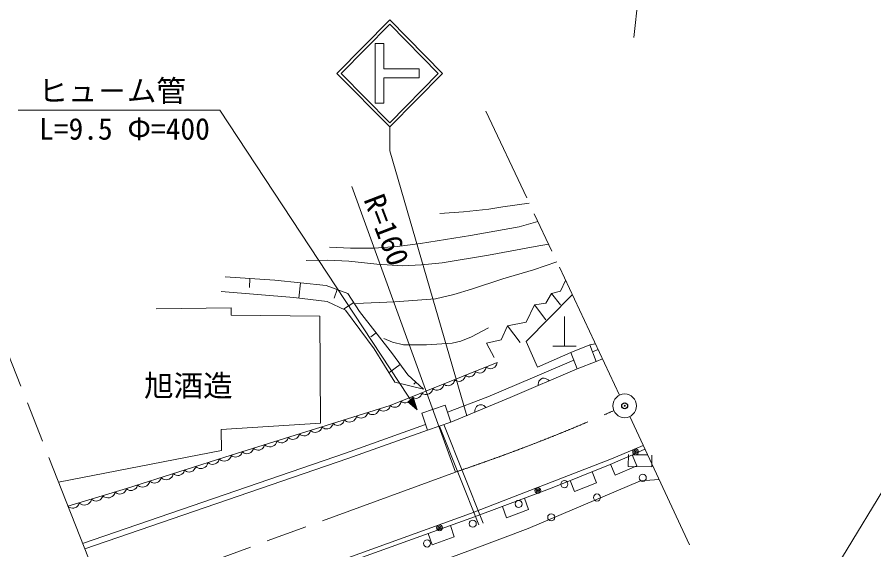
# Model space of a CAD drawing. Units: millimetres, scale not verified. Extents: x 40000 to 680000, y 20000 to 380000.
# Drawn here: x 76441 to 149068, y 291368 to 336564 of the extents above; entities that cross this region are included whole.
import ezdxf
from ezdxf.enums import TextEntityAlignment as Align

# ---------------------------------------------------------------- set-up
doc = ezdxf.new("R2010")
doc.units = ezdxf.units.MM
doc.header["$LTSCALE"] = 1000
doc.header["$PDMODE"] = 32
doc.header["$PDSIZE"] = 500
doc.linetypes.add('CHAIN', pattern=[18.5, 12, -1.5, 3.5, -1.5])
for name, color, linetype, lineweight in [('M-BGD', 7, 'Continuous', 13), ('M-BMK', 2, 'CHAIN', 13), ('M-BMK-SRVR', 3, 'Continuous', 13), ('M-STR-HTXT', 7, 'Continuous', 13), ('M-STR-STRC', 7, 'Continuous', 13)]:
    doc.layers.add(name, color=color, linetype=linetype, lineweight=lineweight)
doc.layers.add('M-OTRS', color=6, linetype='Continuous')
doc.styles.add('ＭＳ ゴシック', font='')
doc.styles.get('ＭＳ ゴシック').set_extended_font_data('MS Gothic')

msp = doc.modelspace()

# ---------------------------------------------------------------- linework, layer by layer
at = {"layer": 'M-BGD'}
for p, q in [((117613, 320466), (119841, 320787)), ((118994, 318779), (120582, 319240)), ((120351, 317103), (121498, 317290)), ((120213, 315129), (122200, 315797)), ((94075, 314531), (98282, 314259)), ((96178, 314395), (96130, 313614)), ((98282, 314259), (102642, 313793)), ((100462, 314026), (100328, 312728)), ((102642, 313793), (104478, 313132)), ((122511, 313316), (122937, 314230)), ((99888, 312782), (93731, 313287)), ((103560, 313462), (103304, 312727)), ((104478, 313132), (105472, 311577)), ((123515, 313031), (119585, 309050)), ((121258, 312286), (121727, 313132)), ((121727, 313132), (122511, 313316)), ((121727, 313132), (122492, 312160)), ((102718, 312432), (99888, 312782)), ((104287, 311693), (102718, 312432)), ((104975, 312354), (104105, 311779)), ((88223, 311810), (94572, 311888)), ((94572, 311888), (94572, 311266)), ((106696, 308428), (104287, 311693)), ((105472, 311577), (108264, 308000)), ((119604, 310683), (120312, 312160)), ((120312, 312160), (121258, 312286)), ((120312, 312160), (121268, 310877)), ((94572, 311266), (102107, 311188)), ((102107, 311188), (102145, 302130)), ((122836, 311168), (122836, 308642)), ((117481, 309176), (118017, 310372)), ((118017, 310372), (119604, 310683)), ((118017, 310372), (119088, 308972)), ((106868, 309788), (106426, 309432)), ((116219, 308894), (117481, 309176)), ((116219, 308894), (116869, 307689)), ((119585, 309050), (120541, 306873)), ((124984, 308769), (123368, 308123)), ((124984, 308769), (125461, 308861)), ((125529, 307358), (124984, 308769)), ((108455, 305590), (106696, 308428)), ((108264, 308000), (109564, 306212)), ((120541, 306873), (123368, 308123)), ((121842, 308642), (123830, 308642)), ((123368, 308123), (123913, 306713)), ((125212, 308180), (125703, 308357)), ((125212, 308180), (125703, 308357)), ((108073, 303607), (117137, 307262)), ((117108, 307141), (117127, 307257)), ((120142, 305970), (123624, 307460)), ((123913, 306713), (125529, 307358)), ((125529, 307358), (126074, 307567)), ((125529, 307358), (126074, 307567)), ((108914, 307106), (107960, 306389)), ((115262, 306408), (115279, 306512)), ((115279, 306512), (115371, 306441)), ((115906, 306439), (116010, 306503)), ((116010, 306503), (116099, 306604)), ((116099, 306604), (116151, 306690)), ((116151, 306690), (116184, 306769)), ((116184, 306769), (116203, 306885)), ((116203, 306885), (116295, 306813)), ((116295, 306813), (116372, 306779)), ((116372, 306779), (116468, 306753)), ((116468, 306753), (116601, 306741)), ((116601, 306741), (116719, 306767)), ((116719, 306767), (116830, 306812)), ((116830, 306812), (116934, 306875)), ((116934, 306875), (117023, 306976)), ((117023, 306976), (117075, 307062)), ((117075, 307062), (117108, 307141)), ((123913, 306713), (118237, 304288)), ((109564, 306212), (110903, 305007)), ((113505, 305689), (113524, 305805)), ((113524, 305805), (113616, 305733)), ((114151, 305732), (114255, 305795)), ((114255, 305795), (114343, 305896)), ((114343, 305896), (114395, 305982)), ((114395, 305982), (114429, 306061)), ((114429, 306061), (114448, 306177)), ((114448, 306177), (114530, 306113)), ((114530, 306113), (114600, 306082)), ((114600, 306082), (114686, 306058)), ((114686, 306058), (114806, 306048)), ((114806, 306048), (114912, 306071)), ((114912, 306071), (115012, 306111)), ((115012, 306111), (115105, 306169)), ((115105, 306169), (115185, 306259)), ((115185, 306259), (115232, 306337)), ((115232, 306337), (115262, 306408)), ((115371, 306441), (115449, 306407)), ((115449, 306407), (115544, 306380)), ((115544, 306380), (115677, 306369)), ((115677, 306369), (115795, 306395)), ((115795, 306395), (115906, 306439)), ((116332, 304347), (120142, 305970)), ((120745, 305776), (120677, 305681)), ((120840, 305860), (120745, 305776)), ((120987, 305923), (120840, 305860)), ((121112, 305933), (120987, 305923)), ((121227, 305916), (121112, 305933)), ((121357, 305862), (121227, 305916)), ((121450, 305792), (121357, 305862)), ((121533, 305696), (121450, 305792)), ((110903, 305007), (108455, 305590)), ((110234, 305609), (110080, 305433)), ((111657, 304944), (111676, 305060)), ((111676, 305060), (111768, 304988)), ((112303, 304987), (112407, 305050)), ((112407, 305050), (112496, 305151)), ((112496, 305151), (112548, 305237)), ((112548, 305237), (112581, 305316)), ((112581, 305316), (112600, 305432)), ((112600, 305432), (112692, 305361)), ((112692, 305361), (112769, 305327)), ((112769, 305327), (112865, 305300)), ((112865, 305300), (112998, 305289)), ((112998, 305289), (113116, 305314)), ((113116, 305314), (113227, 305359)), ((113227, 305359), (113331, 305423)), ((113331, 305423), (113420, 305524)), ((113420, 305524), (113471, 305610)), ((113471, 305610), (113505, 305689)), ((113616, 305733), (113693, 305699)), ((113693, 305699), (113789, 305673)), ((113789, 305673), (113922, 305661)), ((113922, 305661), (114040, 305687)), ((114040, 305687), (114151, 305732)), ((120624, 305549), (120607, 305432)), ((120607, 305432), (120617, 305305)), ((120677, 305681), (120624, 305549)), ((109902, 304236), (109921, 304352)), ((109921, 304352), (110004, 304288)), ((110485, 304286), (110578, 304343)), ((110578, 304343), (110658, 304434)), ((110658, 304434), (110705, 304512)), ((110705, 304512), (110735, 304583)), ((110735, 304583), (110752, 304687)), ((110752, 304687), (110844, 304616)), ((110844, 304616), (110922, 304582)), ((110922, 304582), (111018, 304555)), ((111018, 304555), (111150, 304544)), ((111150, 304544), (111269, 304570)), ((111269, 304570), (111379, 304614)), ((111379, 304614), (111483, 304678)), ((111483, 304678), (111572, 304779)), ((111572, 304779), (111624, 304865)), ((111624, 304865), (111657, 304944)), ((111768, 304988), (111845, 304954)), ((111845, 304954), (111941, 304928)), ((111941, 304928), (112074, 304916)), ((112074, 304916), (112192, 304942)), ((112192, 304942), (112303, 304987)), ((112915, 303052), (116332, 304347)), ((94572, 299409), (108073, 303607)), ((108040, 303491), (108068, 303606)), ((108073, 303607), (108165, 303536)), ((108700, 303534), (108804, 303598)), ((108804, 303598), (108893, 303699)), ((108893, 303699), (108945, 303785)), ((108945, 303785), (108978, 303863)), ((108978, 303863), (108997, 303980)), ((108997, 303980), (109089, 303908)), ((109089, 303908), (109166, 303874)), ((109166, 303874), (109262, 303848)), ((109262, 303848), (109395, 303836)), ((109395, 303836), (109513, 303862)), ((109513, 303862), (109624, 303907)), ((109624, 303907), (109728, 303970)), ((109728, 303970), (109816, 304071)), ((109816, 304071), (109868, 304157)), ((109868, 304157), (109902, 304236)), ((110004, 304288), (110073, 304257)), ((110073, 304257), (110159, 304233)), ((110159, 304233), (110279, 304223)), ((110279, 304223), (110385, 304246)), ((110385, 304246), (110485, 304286)), ((112721, 303642), (110752, 302975)), ((113193, 302205), (112721, 303642)), ((118237, 304288), (113193, 302205)), ((115484, 303609), (115389, 303526)), ((115631, 303670), (115484, 303609)), ((115757, 303678), (115631, 303670)), ((115871, 303660), (115757, 303678)), ((116001, 303604), (115871, 303660)), ((116094, 303534), (116001, 303604)), ((106099, 302824), (106139, 302900)), ((106139, 302900), (106167, 303015)), ((106167, 303015), (106253, 302936)), ((106253, 302936), (106328, 302895)), ((106328, 302895), (106421, 302861)), ((106421, 302861), (106552, 302839)), ((106552, 302839), (106672, 302855)), ((106672, 302855), (106786, 302890)), ((106786, 302890), (106895, 302945)), ((106895, 302945), (106991, 303038)), ((106991, 303038), (107050, 303120)), ((107050, 303120), (107089, 303196)), ((107089, 303196), (107117, 303310)), ((107117, 303310), (107203, 303231)), ((107203, 303231), (107278, 303191)), ((107278, 303191), (107371, 303157)), ((107371, 303157), (107503, 303134)), ((107503, 303134), (107623, 303150)), ((107623, 303150), (107737, 303186)), ((107737, 303186), (107845, 303241)), ((107845, 303241), (107942, 303334)), ((107942, 303334), (108000, 303416)), ((108000, 303416), (108040, 303491)), ((108165, 303536), (108242, 303502)), ((108242, 303502), (108338, 303475)), ((108338, 303475), (108471, 303463)), ((108471, 303463), (108589, 303489)), ((108589, 303489), (108700, 303534)), ((110752, 302975), (111223, 301538)), ((115264, 303300), (115246, 303184)), ((115246, 303184), (115254, 303056)), ((115319, 303432), (115264, 303300)), ((115389, 303526), (115319, 303432)), ((116175, 303436), (116094, 303534)), ((102145, 302130), (93731, 301586)), ((104045, 302122), (104104, 302204)), ((104104, 302204), (104143, 302279)), ((104143, 302279), (104171, 302394)), ((104171, 302394), (104266, 302307)), ((104266, 302307), (104348, 302263)), ((104348, 302263), (104451, 302225)), ((104451, 302225), (104595, 302200)), ((104595, 302200), (104727, 302218)), ((104727, 302218), (104853, 302257)), ((104853, 302257), (104972, 302317)), ((104972, 302317), (105078, 302420)), ((105078, 302420), (105142, 302510)), ((105142, 302510), (105186, 302593)), ((105186, 302593), (105217, 302719)), ((105217, 302719), (105303, 302640)), ((105303, 302640), (105377, 302600)), ((105377, 302600), (105471, 302566)), ((105471, 302566), (105602, 302543)), ((105602, 302543), (105722, 302559)), ((105722, 302559), (105836, 302595)), ((105836, 302595), (105944, 302649)), ((105944, 302649), (106041, 302743)), ((106041, 302743), (106099, 302824)), ((111223, 301538), (113193, 302205)), ((93731, 301586), (93769, 299797)), ((101292, 301393), (101320, 301507)), ((101320, 301507), (101406, 301428)), ((101406, 301428), (101480, 301388)), ((101939, 301383), (102048, 301438)), ((102048, 301438), (102144, 301531)), ((102144, 301531), (102203, 301613)), ((102203, 301613), (102242, 301688)), ((102242, 301688), (102270, 301803)), ((102270, 301803), (102356, 301724)), ((102356, 301724), (102431, 301684)), ((102431, 301684), (102524, 301649)), ((102524, 301649), (102656, 301627)), ((102656, 301627), (102776, 301643)), ((102776, 301643), (102890, 301678)), ((102890, 301678), (102998, 301733)), ((102998, 301733), (103095, 301827)), ((103095, 301827), (103153, 301908)), ((103153, 301908), (103193, 301984)), ((103193, 301984), (103221, 302098)), ((103221, 302098), (103307, 302019)), ((103307, 302019), (103381, 301979)), ((103381, 301979), (103475, 301945)), ((103475, 301945), (103606, 301922)), ((103606, 301922), (103726, 301939)), ((103726, 301939), (103840, 301974)), ((103840, 301974), (103948, 302029)), ((103948, 302029), (104045, 302122)), ((111057, 302014), (104287, 299573)), ((111223, 301538), (104481, 299112)), ((112240, 301854), (115592, 293491)), ((112240, 301854), (115592, 293492)), ((112608, 302007), (115960, 293644)), ((112608, 302007), (115960, 293644)), ((99293, 300644), (99352, 300726)), ((99352, 300726), (99391, 300802)), ((99391, 300802), (99419, 300916)), ((99419, 300916), (99505, 300837)), ((99505, 300837), (99580, 300797)), ((99580, 300797), (99673, 300763)), ((99673, 300763), (99805, 300740)), ((99805, 300740), (99925, 300756)), ((99925, 300756), (100039, 300792)), ((100039, 300792), (100147, 300847)), ((100147, 300847), (100243, 300940)), ((100243, 300940), (100302, 301022)), ((100302, 301022), (100342, 301097)), ((100342, 301097), (100370, 301212)), ((100370, 301212), (100456, 301133)), ((100456, 301133), (100530, 301092)), ((100530, 301092), (100624, 301058)), ((100624, 301058), (100755, 301036)), ((100755, 301036), (100875, 301052)), ((100875, 301052), (100989, 301087)), ((100989, 301087), (101097, 301142)), ((101097, 301142), (101194, 301236)), ((101194, 301236), (101252, 301317)), ((101252, 301317), (101292, 301393)), ((101480, 301388), (101574, 301354)), ((101574, 301354), (101705, 301331)), ((101705, 301331), (101825, 301347)), ((101825, 301347), (101939, 301383)), ((96445, 299885), (96473, 300000)), ((96473, 300000), (96559, 299921)), ((97201, 299930), (97297, 300024)), ((97297, 300024), (97356, 300105)), ((97356, 300105), (97395, 300181)), ((97395, 300181), (97423, 300295)), ((97423, 300295), (97518, 300209)), ((97518, 300209), (97600, 300164)), ((97600, 300164), (97703, 300127)), ((97703, 300127), (97847, 300102)), ((97847, 300102), (97979, 300120)), ((97979, 300120), (98105, 300159)), ((98105, 300159), (98224, 300219)), ((98224, 300219), (98330, 300322)), ((98330, 300322), (98394, 300411)), ((98394, 300411), (98438, 300495)), ((98438, 300495), (98469, 300620)), ((98469, 300620), (98555, 300542)), ((98555, 300542), (98629, 300501)), ((98629, 300501), (98723, 300467)), ((98723, 300467), (98854, 300445)), ((98854, 300445), (98974, 300461)), ((98974, 300461), (99088, 300496)), ((99088, 300496), (99196, 300551)), ((99196, 300551), (99293, 300644)), ((128775, 299923), (129512, 300235)), ((93769, 299797), (79951, 297118)), ((81990, 291915), (104287, 299573)), ((85699, 296571), (94572, 299409)), ((94538, 299211), (94581, 299295)), ((94572, 299409), (94658, 299330)), ((94581, 299295), (94611, 299421)), ((94658, 299330), (94733, 299290)), ((94733, 299290), (94826, 299255)), ((94826, 299255), (94958, 299233)), ((94958, 299233), (95078, 299249)), ((95078, 299249), (95192, 299284)), ((95192, 299284), (95300, 299339)), ((95300, 299339), (95396, 299433)), ((95396, 299433), (95455, 299514)), ((95455, 299514), (95495, 299590)), ((95495, 299590), (95523, 299704)), ((95523, 299704), (95609, 299625)), ((95609, 299625), (95683, 299585)), ((95683, 299585), (95777, 299551)), ((95777, 299551), (95908, 299528)), ((95908, 299528), (96028, 299544)), ((96028, 299544), (96142, 299580)), ((96142, 299580), (96250, 299635)), ((96250, 299635), (96347, 299728)), ((96347, 299728), (96405, 299810)), ((96405, 299810), (96445, 299885)), ((96559, 299921), (96633, 299881)), ((96633, 299881), (96727, 299846)), ((96727, 299846), (96858, 299824)), ((96858, 299824), (96978, 299840)), ((96978, 299840), (97092, 299875)), ((97092, 299875), (97201, 299930)), ((126712, 298618), (128618, 299442)), ((126821, 299096), (128775, 299923)), ((128269, 299448), (128253, 298438)), ((128968, 298495), (128580, 299425)), ((128618, 299442), (129664, 299910)), ((128618, 299442), (129908, 299420)), ((130240, 298404), (130257, 299414)), ((82175, 291449), (104481, 299112)), ((92484, 298484), (92547, 298575)), ((92547, 298575), (92590, 298658)), ((92590, 298658), (92620, 298784)), ((92620, 298784), (92707, 298706)), ((92707, 298706), (92781, 298666)), ((92781, 298666), (92875, 298633)), ((92875, 298633), (93007, 298611)), ((93007, 298611), (93127, 298629)), ((93127, 298629), (93240, 298665)), ((93240, 298665), (93348, 298721)), ((93348, 298721), (93444, 298815)), ((93444, 298815), (93502, 298897)), ((93502, 298897), (93541, 298973)), ((93541, 298973), (93568, 299087)), ((93568, 299087), (93663, 299002)), ((93663, 299002), (93746, 298958)), ((93746, 298958), (93849, 298921)), ((93849, 298921), (93994, 298897)), ((93994, 298897), (94125, 298916)), ((94125, 298916), (94250, 298956)), ((94250, 298956), (94369, 299017)), ((94369, 299017), (94474, 299121)), ((94474, 299121), (94538, 299211)), ((114879, 294461), (126821, 299096)), ((121802, 296632), (126712, 298618)), ((126750, 298635), (127139, 297705)), ((89651, 297718), (89681, 297844)), ((89681, 297844), (89768, 297766)), ((90301, 297725), (90409, 297781)), ((90409, 297781), (90505, 297875)), ((90505, 297875), (90563, 297957)), ((90563, 297957), (90602, 298033)), ((90602, 298033), (90629, 298148)), ((90629, 298148), (90716, 298069)), ((90716, 298069), (90790, 298030)), ((90790, 298030), (90884, 297996)), ((90884, 297996), (91016, 297975)), ((91016, 297975), (91136, 297992)), ((91136, 297992), (91249, 298028)), ((91249, 298028), (91357, 298084)), ((91357, 298084), (91453, 298178)), ((91453, 298178), (91511, 298260)), ((91511, 298260), (91550, 298336)), ((91550, 298336), (91577, 298451)), ((91577, 298451), (91672, 298365)), ((91672, 298365), (91755, 298321)), ((91755, 298321), (91858, 298284)), ((91858, 298284), (92003, 298261)), ((92003, 298261), (92134, 298279)), ((92134, 298279), (92259, 298320)), ((92259, 298320), (92378, 298381)), ((92378, 298381), (92484, 298484)), ((125548, 297060), (125180, 297999)), ((127139, 297705), (128968, 298495)), ((128253, 298438), (130240, 298404)), ((87617, 296998), (87660, 297081)), ((87660, 297081), (87690, 297208)), ((87690, 297208), (87777, 297129)), ((87777, 297129), (87851, 297090)), ((87851, 297090), (87945, 297056)), ((87945, 297056), (88077, 297035)), ((88077, 297035), (88197, 297052)), ((88197, 297052), (88310, 297088)), ((88310, 297088), (88418, 297144)), ((88418, 297144), (88514, 297238)), ((88514, 297238), (88572, 297320)), ((88572, 297320), (88611, 297396)), ((88611, 297396), (88638, 297511)), ((88638, 297511), (88733, 297425)), ((88733, 297425), (88816, 297381)), ((88816, 297381), (88919, 297344)), ((88919, 297344), (89064, 297321)), ((89064, 297321), (89195, 297339)), ((89195, 297339), (89320, 297380)), ((89320, 297380), (89439, 297441)), ((89439, 297441), (89545, 297544)), ((89545, 297544), (89608, 297635)), ((89608, 297635), (89651, 297718)), ((89768, 297766), (89842, 297726)), ((89842, 297726), (89936, 297693)), ((89936, 297693), (90068, 297671)), ((90068, 297671), (90188, 297689)), ((90188, 297689), (90301, 297725)), ((129285, 297213), (119753, 293192)), ((123334, 297251), (123701, 296313)), ((123701, 296313), (125548, 297060)), ((130867, 297326), (129285, 297213)), ((80751, 295080), (85699, 296571)), ((85577, 296302), (85637, 296383)), ((85637, 296383), (85677, 296459)), ((85677, 296459), (85706, 296573)), ((85699, 296571), (85786, 296493)), ((85786, 296493), (85861, 296453)), ((85861, 296453), (85954, 296419)), ((85954, 296419), (86086, 296398)), ((86086, 296398), (86206, 296415)), ((86206, 296415), (86319, 296451)), ((86319, 296451), (86427, 296507)), ((86427, 296507), (86523, 296601)), ((86523, 296601), (86581, 296683)), ((86581, 296683), (86620, 296759)), ((86620, 296759), (86647, 296874)), ((86647, 296874), (86743, 296788)), ((86743, 296788), (86825, 296744)), ((86825, 296744), (86928, 296707)), ((86928, 296707), (87073, 296684)), ((87073, 296684), (87204, 296703)), ((87204, 296703), (87330, 296743)), ((87330, 296743), (87448, 296804)), ((87448, 296804), (87554, 296908)), ((87554, 296908), (87617, 296998)), ((115225, 294161), (121802, 296632)), ((82720, 295557), (82752, 295683)), ((82752, 295683), (82837, 295603)), ((82837, 295603), (82911, 295562)), ((83370, 295553), (83479, 295607)), ((83479, 295607), (83576, 295699)), ((83576, 295699), (83635, 295780)), ((83635, 295780), (83676, 295856)), ((83676, 295856), (83705, 295970)), ((83705, 295970), (83799, 295882)), ((83799, 295882), (83880, 295837)), ((83880, 295837), (83983, 295799)), ((83983, 295799), (84127, 295773)), ((84127, 295773), (84259, 295789)), ((84259, 295789), (84385, 295827)), ((84385, 295827), (84504, 295886)), ((84504, 295886), (84612, 295988)), ((84612, 295988), (84677, 296077)), ((84677, 296077), (84721, 296160)), ((84721, 296160), (84753, 296286)), ((84753, 296286), (84838, 296206)), ((84838, 296206), (84912, 296165)), ((84912, 296165), (85006, 296130)), ((85006, 296130), (85137, 296106)), ((85137, 296106), (85257, 296121)), ((85257, 296121), (85371, 296156)), ((85371, 296156), (85480, 296210)), ((85480, 296210), (85577, 296302)), ((119790, 294799), (119446, 295747)), ((80751, 295080), (80836, 295000)), ((80836, 295000), (80910, 294959)), ((80910, 294959), (81003, 294924)), ((81003, 294924), (81135, 294900)), ((81135, 294900), (81255, 294915)), ((81255, 294915), (81369, 294950)), ((81369, 294950), (81478, 295004)), ((81478, 295004), (81575, 295096)), ((81575, 295096), (81634, 295177)), ((81634, 295177), (81675, 295253)), ((81675, 295253), (81704, 295367)), ((81704, 295367), (81798, 295279)), ((81798, 295279), (81879, 295234)), ((81879, 295234), (81982, 295196)), ((81982, 295196), (82126, 295170)), ((82126, 295170), (82258, 295186)), ((82258, 295186), (82384, 295224)), ((82384, 295224), (82503, 295283)), ((82503, 295283), (82610, 295385)), ((82610, 295385), (82676, 295474)), ((82676, 295474), (82720, 295557)), ((82911, 295562), (83004, 295527)), ((83004, 295527), (83136, 295503)), ((83136, 295503), (83256, 295518)), ((83256, 295518), (83370, 295553)), ((117581, 295046), (117926, 294099)), ((85321, 283466), (115225, 294161)), ((87032, 284419), (114879, 294461)), ((117926, 294099), (119790, 294799)), ((113502, 292474), (113172, 293427)), ((111297, 292756), (111627, 291803)), ((119753, 293192), (115415, 291545)), ((111627, 291803), (113502, 292474)), ((115415, 291545), (102880, 286942))]:
    msp.add_line(p, q, dxfattribs=at)
for points in [[(112285, 319906), (114268, 320034), (116433, 320286), (117613, 320466)], [(102921, 317057), (104708, 316955), (106678, 316954), (108662, 317099), (110628, 317349), (114885, 318025), (118994, 318779)], [(100953, 315905), (102743, 315932), (104549, 315849), (106923, 315597), (109123, 315471), (110712, 315537), (112464, 315723), (116390, 316358), (120351, 317103)], [(105128, 312267), (108469, 312411), (111913, 312679), (113467, 313033), (114969, 313480), (117613, 314375), (120213, 315129)], [(107513, 309297), (108262, 308994), (109183, 308751), (111137, 308764), (113318, 308902), (114045, 309086), (114965, 309453), (116400, 310206)]]:
    msp.add_lwpolyline(points, dxfattribs=at)
for centre, major_axis in [((128871, 299690), (0, 253)), ((128871, 299690), (0, 152)), ((128871, 299690), (0, 50.5)), ((129477, 297484), (0, 303)), ((122831, 296942), (0, 303)), ((120583, 296404), (0, 253)), ((120583, 296404), (0, 152)), ((120583, 296404), (0, 50.5)), ((125596, 295808), (0, 303)), ((118950, 295265), (0, 303)), ((121715, 294131), (0, 303)), ((112249, 293244), (0, 253)), ((115069, 293589), (0, 303)), ((112249, 293244), (0, 152)), ((112249, 293244), (0, 50.5)), ((111189, 291912), (0, 303))]:
    msp.add_ellipse(centre, major_axis=major_axis, ratio=0.983799, dxfattribs=at)
at = {"layer": 'M-BMK'}
for p, q in [((127515, 304502), (116187, 328592)), ((83518, 288029), (75653, 308070)), ((128370, 302678), (142221, 273034)), ((152141, 300255), (139945, 280113)), ((113599, 297970), (84821, 287433))]:
    msp.add_line(p, q, dxfattribs=at)
msp.add_ellipse((63647, 451428), major_axis=(0, 161640), ratio=0.983799, start_param=3.461126, end_param=3.551592, dxfattribs=at)
at = {"layer": 'M-BMK-SRVR'}
msp.add_line((130247, 348750), (128721, 334833), dxfattribs=at)
for major_axis in [(0, 1010), (0, 40.4)]:
    msp.add_ellipse((127944, 303591), major_axis=major_axis, ratio=0.983799, dxfattribs=at)
at = {"layer": 'M-OTRS'}
msp.add_point((127944, 303591), dxfattribs=at)
at = {"layer": 'M-STR-HTXT'}
for p, q in [((93633, 328657), (76526, 328657)), ((110359, 303251), (93633, 328657)), ((113599, 297970), (104826, 322192)), ((109575, 303933), (110038, 304248)), ((110359, 303251), (109575, 303933)), ((109664, 303945), (109994, 304169)), ((110205, 303486), (109664, 303945)), ((109752, 303956), (109950, 304091)), ((110116, 303621), (109752, 303956)), ((109840, 303967), (109906, 304012)), ((109984, 303822), (109840, 303967)), ((109906, 304012), (109984, 303822)), ((109950, 304091), (110116, 303621)), ((109994, 304169), (110205, 303486)), ((110038, 304248), (110359, 303251))]:
    msp.add_line(p, q, dxfattribs=at)
at = {"layer": 'M-STR-STRC'}
for p, q in [((103551, 331791), (108024, 336337)), ((112497, 331791), (108024, 336337)), ((103903, 331791), (108024, 335980)), ((112145, 331791), (108024, 335980)), ((106781, 334316), (107526, 334316)), ((106781, 334316), (106781, 329265)), ((106781, 334316), (106781, 329265)), ((106781, 334316), (107526, 334316)), ((107526, 334316), (107526, 332170)), ((107526, 334316), (107526, 332170)), ((107526, 332170), (110508, 332170)), ((107526, 332170), (110508, 332170)), ((110508, 332170), (110508, 331412)), ((110508, 332170), (110508, 331412)), ((103551, 331791), (108024, 327245)), ((103903, 331791), (108024, 327602)), ((110508, 331412), (107526, 331412)), ((107526, 331412), (107526, 329265)), ((107526, 331412), (110508, 331412)), ((107526, 331412), (107526, 329265)), ((108024, 327602), (112145, 331791)), ((108024, 327245), (112497, 331791)), ((107526, 329265), (106781, 329265)), ((106781, 329265), (107526, 329265)), ((108024, 327245), (108024, 325224)), ((108024, 325224), (114562, 302736))]:
    msp.add_line(p, q, dxfattribs=at)

# ---------------------------------------------------------------- texts
at = {"layer": 'M-STR-HTXT', "style": 'ＭＳ ゴシック'}
for s, p in [('ヒュ－ム管', (78243, 328850)), ('L=9.5 Φ=400', (78306, 325618)), ('旭酒造', (87210, 303833))]:
    msp.add_text(s, height=1833, dxfattribs=at).set_placement(p, align=Align.BOTTOM_LEFT)
msp.add_text('R=160', height=1833, rotation=290.985, dxfattribs=at).set_placement((105272, 320899), align=Align.BOTTOM_LEFT)

doc.saveas('drawing.dxf')
